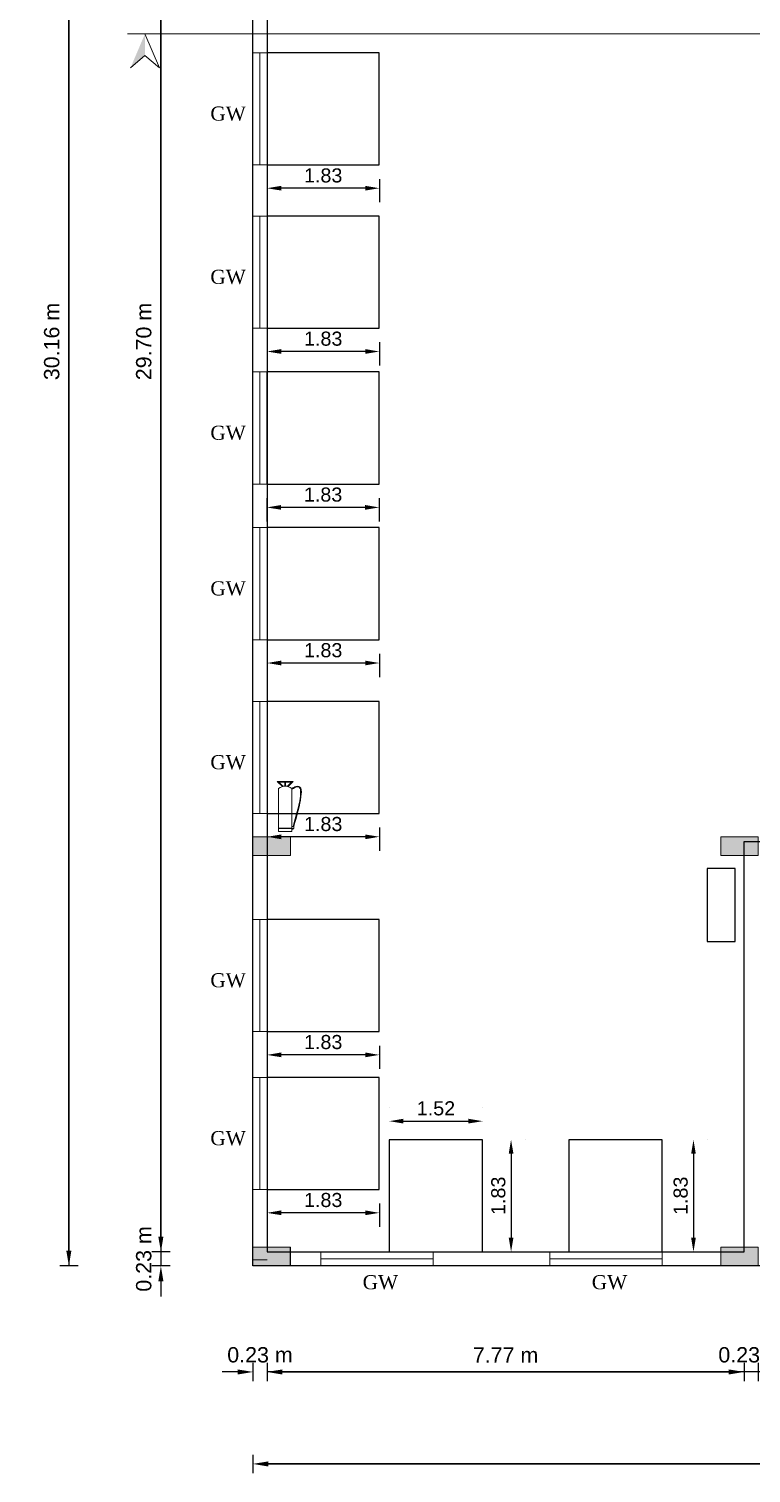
# Model space of a CAD drawing. Header units: metres. Extents: x -1561199 to -1560810, y 43748 to 43956.
# Drawn here: x -1560918.54 to -1560906.77, y 43808.43 to 43831.98 of the extents above; entities that cross this region are included whole.
import ezdxf

# ---------------------------------------------------------------- set-up
doc = ezdxf.new("R2010")
doc.units = ezdxf.units.M
doc.header["$LTSCALE"] = 750
doc.header["$MEASUREMENT"] = 0
doc.header["$PDMODE"] = 35
doc.header["$PDSIZE"] = 50
doc.linetypes.add('ACAD_ISO04W100', pattern=[30, 24, -3, 0, -3])
doc.layers.get('0').update_dxf_attribs({"lineweight": 5, "plot": 0})
doc.layers.get('Defpoints').update_dxf_attribs({"lineweight": 0})
doc.layers.add('BLK_1_COVERED_AREA', color=140, linetype='Continuous', plot=False)
for name, color, linetype in [('BLK_1_FLR_1_BLT_UP_AREA', 1, 'Continuous'), ('BLK_1_FLR_1_CARPET_AREA', 10, 'Continuous'), ('BLK_1_FLR_1_REGULAR_ROOM_1', 117, 'Continuous'), ('BLK_1_FLR_1_ROOM_1_LIGHT_VENTILATION_1', 7, 'Continuous')]:
    doc.layers.add(name, color=color, linetype=linetype)
doc.layers.add('BLK_1_FLR_1_DRINKING_WATER', color=7, linetype='Continuous', lineweight=5)
doc.layers.add('column', color=242, linetype='Continuous', lineweight=25)
doc.styles.add('S', font='swiss.ttf')
doc.styles.get("Standard").update_dxf_attribs({"font": 'arial.ttf'})
doc.dimstyles.new('METRIC', dxfattribs={"dimtxt": 0.45, "dimasz": 0.25, "dimexe": 0.15, "dimexo": 0.15, "dimgap": 0.15, "dimtad": 1, "dimzin": 0, "dimdsep": 46, "dimtxsty": 'S', "dimcen": 0, "dimclrd": 1, "dimclre": 1, "dimclrt": 5, "dimadec": 0, "dimazin": 2, "dimtfac": 1, "dimtix": 1, "dimtofl": 0, "dimtmove": 1, "dimatfit": 0, "dimfxl": 0, "dimtolj": 1, "dimtzin": 0, "dimarcsym": 0})
doc.dimstyles.new('STANDARD$0', dxfattribs={"dimscale": 0, "dimtxt": 9, "dimasz": 2, "dimexe": 2, "dimexo": 1, "dimgap": 0.5, "dimtad": 1, "dimdec": 1, "dimzin": 0, "dimdsep": 46, "dimlunit": 4, "dimtxsty": 'Standard', "dimblk1": 'ARCHTICK', "dimblk2": 'ARCHTICK', "dimsah": 1, "dimcen": 0, "dimdle": 1.5, "dimclrd": 1, "dimclre": 1, "dimclrt": 4, "dimadec": 0, "dimazin": 0, "dimtfac": 0.3, "dimtdec": 1, "dimtix": 1, "dimtmove": 0, "dimatfit": 3, "dimldrblk": 'ARCHTICK', "dimfxl": 0, "dimfrac": 2, "dimtolj": 1, "dimtzin": 0, "dimarcsym": 0})

# ---------------------------------------------------------------- blocks, each defined once
blk = doc.blocks.new('qwegwegwegwegwegwegwg')
at = {"layer": 'column', "lineweight": -2}
h = blk.add_hatch(color=256, dxfattribs=at)
h.dxf.hatch_style = 1
h.paths.add_polyline_path([(0, 0), (12, 0), (12, -24), (0, -24)])
blk.add_lwpolyline([(0, 0), (12, 0), (12, -24), (0, -24)], close=True, dxfattribs=at)
blk = doc.blocks.new('*D66')
at = {"color": 0, "lineweight": -2}
for p, q in [((-1560916.392, 43812.284), (-1560916.392, 43812.534)), ((-1560916.242, 43812.034), (-1560916.542, 43812.034)), ((-1560916.242, 43811.804), (-1560916.542, 43811.804)), ((-1560916.392, 43811.554), (-1560916.392, 43811.304))]:
    blk.add_line(p, q, dxfattribs=at)
at = {"color": 0}
for points in [[(-1560916.434, 43812.284), (-1560916.351, 43812.284), (-1560916.392, 43812.034)], [(-1560916.434, 43811.554), (-1560916.351, 43811.554), (-1560916.392, 43811.804)]]:
    blk.add_solid(points, dxfattribs=at)
at = {"layer": 'Defpoints', "color": 0}
for p in [(-1560916.392, 43812.034), (-1560914.283, 43812.034), (-1560914.892, 43811.804)]:
    blk.add_point(p, dxfattribs=at)
at = {"color": 0, "lineweight": -2, "insert": (-1560916.671, 43811.919), "char_height": 0.25, "attachment_point": 5, "rotation": 90, "style": 'S'}
blk.add_mtext('\\A1;0.23 m', dxfattribs=at)
blk = doc.blocks.new('*D67')
at = {"color": 0, "lineweight": -2}
for p, q in [((-1560916.242, 43841.731), (-1560916.542, 43841.731)), ((-1560916.392, 43812.284), (-1560916.392, 43841.481)), ((-1560916.242, 43812.034), (-1560916.542, 43812.034))]:
    blk.add_line(p, q, dxfattribs=at)
at = {"color": 0}
for points in [[(-1560916.434, 43841.481), (-1560916.351, 43841.481), (-1560916.392, 43841.731)], [(-1560916.434, 43812.284), (-1560916.351, 43812.284), (-1560916.392, 43812.034)]]:
    blk.add_solid(points, dxfattribs=at)
at = {"layer": 'Defpoints', "color": 0}
for p in [(-1560916.392, 43841.731), (-1560914.282, 43841.731), (-1560914.283, 43812.034)]:
    blk.add_point(p, dxfattribs=at)
at = {"color": 0, "lineweight": -2, "insert": (-1560916.671, 43826.882), "char_height": 0.25, "attachment_point": 5, "rotation": 90, "style": 'S'}
blk.add_mtext('\\A1;29.70 m', dxfattribs=at)
blk = doc.blocks.new('*D68')
at = {"color": 0, "lineweight": -2}
for p, q in [((-1560917.742, 43841.96), (-1560918.042, 43841.96)), ((-1560917.892, 43812.054), (-1560917.892, 43841.71)), ((-1560917.742, 43811.804), (-1560918.042, 43811.804))]:
    blk.add_line(p, q, dxfattribs=at)
at = {"color": 0}
for points in [[(-1560917.934, 43841.71), (-1560917.851, 43841.71), (-1560917.892, 43841.96)], [(-1560917.934, 43812.054), (-1560917.851, 43812.054), (-1560917.892, 43811.804)]]:
    blk.add_solid(points, dxfattribs=at)
at = {"layer": 'Defpoints', "color": 0}
for p in [(-1560917.892, 43841.96), (-1560914.662, 43841.96), (-1560914.892, 43811.804)]:
    blk.add_point(p, dxfattribs=at)
at = {"color": 0, "lineweight": -2, "insert": (-1560918.171, 43826.882), "char_height": 0.25, "attachment_point": 5, "rotation": 90, "style": 'S'}
blk.add_mtext('\\A1;30.16 m', dxfattribs=at)
blk = doc.blocks.new('*D69')
at = {"color": 0, "lineweight": -2}
for p, q in [((-1560915.142, 43810.076), (-1560915.392, 43810.076)), ((-1560914.892, 43810.226), (-1560914.892, 43809.926)), ((-1560914.662, 43810.226), (-1560914.662, 43809.926)), ((-1560914.412, 43810.076), (-1560914.162, 43810.076))]:
    blk.add_line(p, q, dxfattribs=at)
at = {"color": 0}
for points in [[(-1560915.142, 43810.117), (-1560915.142, 43810.034), (-1560914.892, 43810.076)], [(-1560914.412, 43810.117), (-1560914.412, 43810.034), (-1560914.662, 43810.076)]]:
    blk.add_solid(points, dxfattribs=at)
at = {"layer": 'Defpoints', "color": 0}
for p in [(-1560914.662, 43814.848), (-1560914.892, 43814.544), (-1560914.662, 43810.076)]:
    blk.add_point(p, dxfattribs=at)
at = {"color": 0, "lineweight": -2, "insert": (-1560914.777, 43810.354), "char_height": 0.25, "attachment_point": 5, "style": 'S'}
blk.add_mtext('\\A1;0.23 m', dxfattribs=at)
blk = doc.blocks.new('*D70')
at = {"color": 0, "lineweight": -2}
for p, q in [((-1560914.662, 43810.226), (-1560914.662, 43809.926)), ((-1560914.412, 43810.076), (-1560907.138, 43810.076)), ((-1560906.888, 43810.226), (-1560906.888, 43809.926))]:
    blk.add_line(p, q, dxfattribs=at)
at = {"color": 0}
for points in [[(-1560914.412, 43810.117), (-1560914.412, 43810.034), (-1560914.662, 43810.076)], [(-1560907.138, 43810.117), (-1560907.138, 43810.034), (-1560906.888, 43810.076)]]:
    blk.add_solid(points, dxfattribs=at)
at = {"layer": 'Defpoints', "color": 0}
for p in [(-1560914.662, 43814.848), (-1560906.888, 43814.849), (-1560906.888, 43810.076)]:
    blk.add_point(p, dxfattribs=at)
at = {"color": 0, "lineweight": -2, "insert": (-1560910.775, 43810.351), "char_height": 0.25, "attachment_point": 5, "style": 'S'}
blk.add_mtext('\\A1;7.77 m', dxfattribs=at)
blk = doc.blocks.new('*D71')
at = {"color": 0, "lineweight": -2}
for p, q in [((-1560907.138, 43810.076), (-1560907.388, 43810.076)), ((-1560906.888, 43810.226), (-1560906.888, 43809.926)), ((-1560906.658, 43810.226), (-1560906.658, 43809.926)), ((-1560906.408, 43810.076), (-1560906.158, 43810.076))]:
    blk.add_line(p, q, dxfattribs=at)
at = {"color": 0}
for points in [[(-1560907.138, 43810.117), (-1560907.138, 43810.034), (-1560906.888, 43810.076)], [(-1560906.408, 43810.117), (-1560906.408, 43810.034), (-1560906.658, 43810.076)]]:
    blk.add_solid(points, dxfattribs=at)
at = {"layer": 'Defpoints', "color": 0}
for p in [(-1560906.888, 43814.849), (-1560906.658, 43814.849), (-1560906.658, 43810.076)]:
    blk.add_point(p, dxfattribs=at)
at = {"color": 0, "lineweight": -2, "insert": (-1560906.773, 43810.354), "char_height": 0.25, "attachment_point": 5, "style": 'S'}
blk.add_mtext('\\A1;0.23 m', dxfattribs=at)
blk = doc.blocks.new('*D74')
at = {"color": 0, "lineweight": -2}
for p, q in [((-1560914.892, 43808.726), (-1560914.892, 43808.426)), ((-1560891.422, 43808.726), (-1560891.422, 43808.426)), ((-1560914.642, 43808.576), (-1560891.672, 43808.576))]:
    blk.add_line(p, q, dxfattribs=at)
at = {"color": 0}
for points in [[(-1560914.642, 43808.617), (-1560914.642, 43808.534), (-1560914.892, 43808.576)], [(-1560891.672, 43808.617), (-1560891.672, 43808.534), (-1560891.422, 43808.576)]]:
    blk.add_solid(points, dxfattribs=at)
at = {"layer": 'Defpoints', "color": 0}
for p in [(-1560914.892, 43814.544), (-1560891.422, 43814.544), (-1560891.422, 43808.576)]:
    blk.add_point(p, dxfattribs=at)
at = {"color": 0, "lineweight": -2, "insert": (-1560903.157, 43808.854), "char_height": 0.25, "attachment_point": 5, "style": 'S'}
blk.add_mtext('\\A1;23.47 m', dxfattribs=at)
blk = doc.blocks.new('DSDRFTRY')
at = {"color": 1}
for p, q in [((736.623, 117.624, -214.286), (736.527, 117.721, -214.286)), ((736.557, 117.721, -214.286), (736.527, 117.721, -214.286)), ((736.551, 116.766, -214.286), (736.551, 117.586, -214.286)), ((736.557, 117.721, -214.286), (736.828, 117.721, -214.286)), ((736.638, 117.628, -214.286), (736.557, 117.709, -214.286)), ((736.557, 117.709, -214.286), (736.671, 117.709, -214.286)), ((736.671, 117.632, -214.286), (736.671, 117.709, -214.286)), ((736.684, 117.632, -214.286), (736.684, 117.709, -214.286)), ((736.684, 117.709, -214.286), (736.798, 117.709, -214.286)), ((736.717, 117.628, -214.286), (736.798, 117.709, -214.286)), ((736.731, 117.624, -214.286), (736.828, 117.721, -214.286)), ((736.804, 117.586, -214.286), (736.804, 116.766, -214.286)), ((736.513, 116.861, -214.286), (736.551, 116.861, -214.286)), ((736.513, 116.823, -214.286), (736.513, 116.861, -214.286)), ((736.513, 116.823, -214.286), (736.526, 116.823, -214.286)), ((736.513, 116.823, -214.286), (736.519, 116.823, -214.286)), ((736.513, 116.823, -214.286), (736.516, 116.823, -214.286)), ((736.551, 116.823, -214.286), (736.513, 116.823, -214.286)), ((736.526, 116.823, -214.286), (736.526, 116.81, -214.286)), ((736.526, 116.81, -214.286), (736.539, 116.81, -214.286)), ((736.539, 116.81, -214.286), (736.539, 116.823, -214.286)), ((736.804, 116.829, -214.286), (736.551, 116.829, -214.286)), ((736.804, 116.823, -214.286), (736.551, 116.823, -214.286)), ((736.804, 116.766, -214.286), (736.551, 116.766, -214.286))]:
    blk.add_line(p, q, dxfattribs=at)
blk.add_arc((736.677, 117.436, -214.286), 0.196, 50.0538, 129.9462, dxfattribs=at)
for points, knots in [([(736.513, 116.861, -214.286), (736.395, 117.278, -214.286), (736.263, 117.742, -214.286), (736.523, 117.602, -214.286), (736.551, 117.586, -214.286)], [0, 0, 0, 0, 3.030452, 3.369076, 3.369076, 3.369076, 3.369076]), ([(736.526, 116.864, -214.286), (736.507, 116.929, -214.286), (736.489, 116.993, -214.286), (736.438, 117.181, -214.286), (736.408, 117.299, -214.286), (736.381, 117.47, -214.286), (736.378, 117.531, -214.286), (736.391, 117.591, -214.286), (736.399, 117.605, -214.286), (736.421, 117.62, -214.286), (736.435, 117.622, -214.286), (736.48, 117.611, -214.286), (736.51, 117.595, -214.286), (736.544, 117.576, -214.286), (736.545, 117.575, -214.286), (736.545, 117.575, -214.286)], [0, 0, 0, 0, 0.468639, 0.468639, 1.405917, 1.405917, 2.137486, 2.137486, 2.546212, 2.546212, 2.954939, 2.954939, 3.363666, 3.363666, 3.369076, 3.369076, 3.369076, 3.369076])]:
    blk.add_open_spline(points, degree=3, knots=knots, dxfattribs=at)
blk = doc.blocks.new('*D59')
at = {"layer": 'BLK_1_FLR_1_ROOM_1_LIGHT_VENTILATION_1', "color": 0, "lineweight": -2}
for p, q in [((-1560914.662, 43812.821), (-1560914.662, 43812.441)), ((-1560913.062, 43812.671), (-1560914.432, 43812.671)), ((-1560912.832, 43812.821), (-1560912.832, 43812.441))]:
    blk.add_line(p, q, dxfattribs=at)
at = {"layer": 'BLK_1_FLR_1_ROOM_1_LIGHT_VENTILATION_1', "color": 0}
for points in [[(-1560914.432, 43812.71), (-1560914.432, 43812.633), (-1560914.662, 43812.671)], [(-1560913.062, 43812.71), (-1560913.062, 43812.633), (-1560912.832, 43812.671)]]:
    blk.add_solid(points, dxfattribs=at)
at = {"layer": 'Defpoints', "color": 0}
for p in [(-1560914.662, 43813.051), (-1560912.832, 43813.051), (-1560914.662, 43812.671)]:
    blk.add_point(p, dxfattribs=at)
at = {"layer": 'BLK_1_FLR_1_ROOM_1_LIGHT_VENTILATION_1', "color": 0, "lineweight": -2, "insert": (-1560913.747, 43812.879), "char_height": 0.23, "attachment_point": 5, "rotation": 360}
blk.add_mtext('\\A1;1.83', dxfattribs=at)
blk = doc.blocks.new('*D340')
at = {"layer": 'BLK_1_FLR_1_ROOM_1_LIGHT_VENTILATION_1', "color": 0, "lineweight": -2}
for p, q in [((-1560910.455, 43813.864), (-1560910.455, 43813.864)), ((-1560910.685, 43813.634), (-1560910.685, 43812.264)), ((-1560910.455, 43812.034), (-1560910.455, 43812.034))]:
    blk.add_line(p, q, dxfattribs=at)
at = {"layer": 'BLK_1_FLR_1_ROOM_1_LIGHT_VENTILATION_1', "color": 0}
for points in [[(-1560910.723, 43813.634), (-1560910.646, 43813.634), (-1560910.685, 43813.864)], [(-1560910.723, 43812.264), (-1560910.646, 43812.264), (-1560910.685, 43812.034)]]:
    blk.add_solid(points, dxfattribs=at)
at = {"layer": 'Defpoints', "color": 0}
for p in [(-1560911.149, 43813.864, -1466.575), (-1560911.149, 43812.034, -1466.575), (-1560910.685, 43812.034)]:
    blk.add_point(p, dxfattribs=at)
at = {"layer": 'BLK_1_FLR_1_ROOM_1_LIGHT_VENTILATION_1', "color": 0, "lineweight": -2, "insert": (-1560910.892, 43812.949), "char_height": 0.23, "attachment_point": 5, "rotation": 90}
blk.add_mtext('\\A1;1.83', dxfattribs=at)
blk = doc.blocks.new('*D341')
at = {"layer": 'BLK_1_FLR_1_ROOM_1_LIGHT_VENTILATION_1', "color": 0, "lineweight": -2}
for p, q in [((-1560907.482, 43813.864), (-1560907.482, 43813.864)), ((-1560907.712, 43813.634), (-1560907.712, 43812.264)), ((-1560907.482, 43812.034), (-1560907.482, 43812.034))]:
    blk.add_line(p, q, dxfattribs=at)
at = {"layer": 'BLK_1_FLR_1_ROOM_1_LIGHT_VENTILATION_1', "color": 0}
for points in [[(-1560907.75, 43813.634), (-1560907.674, 43813.634), (-1560907.712, 43813.864)], [(-1560907.75, 43812.264), (-1560907.674, 43812.264), (-1560907.712, 43812.034)]]:
    blk.add_solid(points, dxfattribs=at)
at = {"layer": 'Defpoints', "color": 0}
for p in [(-1560908.221, 43813.864, -1466.575), (-1560908.221, 43812.034, -1466.575), (-1560907.712, 43812.034)]:
    blk.add_point(p, dxfattribs=at)
at = {"layer": 'BLK_1_FLR_1_ROOM_1_LIGHT_VENTILATION_1', "color": 0, "lineweight": -2, "insert": (-1560907.92, 43812.949), "char_height": 0.23, "attachment_point": 5, "rotation": 90}
blk.add_mtext('\\A1;1.83', dxfattribs=at)
blk = doc.blocks.new('*D345')
at = {"layer": 'BLK_1_FLR_1_ROOM_1_LIGHT_VENTILATION_1', "color": 0, "lineweight": -2}
for p, q in [((-1560912.669, 43814.396), (-1560912.669, 43814.396)), ((-1560911.149, 43814.396), (-1560911.149, 43814.396)), ((-1560912.439, 43814.166), (-1560911.379, 43814.166))]:
    blk.add_line(p, q, dxfattribs=at)
at = {"layer": 'BLK_1_FLR_1_ROOM_1_LIGHT_VENTILATION_1', "color": 0}
for points in [[(-1560912.439, 43814.205), (-1560912.439, 43814.128), (-1560912.669, 43814.166)], [(-1560911.379, 43814.205), (-1560911.379, 43814.128), (-1560911.149, 43814.166)]]:
    blk.add_solid(points, dxfattribs=at)
at = {"layer": 'Defpoints', "color": 0}
for p in [(-1560911.149, 43814.166), (-1560912.669, 43813.864, -1466.575), (-1560911.149, 43813.864, -1466.575)]:
    blk.add_point(p, dxfattribs=at)
at = {"layer": 'BLK_1_FLR_1_ROOM_1_LIGHT_VENTILATION_1', "color": 0, "lineweight": -2, "insert": (-1560911.909, 43814.374), "char_height": 0.23, "attachment_point": 5}
blk.add_mtext('\\A1;1.52', dxfattribs=at)
blk = doc.blocks.new('*D347')
at = {"layer": 'BLK_1_FLR_1_ROOM_1_LIGHT_VENTILATION_1', "color": 0, "lineweight": -2}
for p, q in [((-1560914.662, 43815.397), (-1560914.662, 43815.017)), ((-1560913.062, 43815.247), (-1560914.432, 43815.247)), ((-1560912.832, 43815.397), (-1560912.832, 43815.017))]:
    blk.add_line(p, q, dxfattribs=at)
at = {"layer": 'BLK_1_FLR_1_ROOM_1_LIGHT_VENTILATION_1', "color": 0}
for points in [[(-1560914.432, 43815.286), (-1560914.432, 43815.209), (-1560914.662, 43815.247)], [(-1560913.062, 43815.286), (-1560913.062, 43815.209), (-1560912.832, 43815.247)]]:
    blk.add_solid(points, dxfattribs=at)
at = {"layer": 'Defpoints', "color": 0}
for p in [(-1560914.662, 43815.627), (-1560912.832, 43815.627), (-1560914.662, 43815.247)]:
    blk.add_point(p, dxfattribs=at)
at = {"layer": 'BLK_1_FLR_1_ROOM_1_LIGHT_VENTILATION_1', "color": 0, "lineweight": -2, "insert": (-1560913.747, 43815.455), "char_height": 0.23, "attachment_point": 5, "rotation": 360}
blk.add_mtext('\\A1;1.83', dxfattribs=at)
blk = doc.blocks.new('*D348')
at = {"layer": 'BLK_1_FLR_1_ROOM_1_LIGHT_VENTILATION_1', "color": 0, "lineweight": -2}
for p, q in [((-1560914.662, 43818.953), (-1560914.662, 43818.574)), ((-1560912.832, 43818.953), (-1560912.832, 43818.574)), ((-1560913.062, 43818.804), (-1560914.432, 43818.804))]:
    blk.add_line(p, q, dxfattribs=at)
at = {"layer": 'BLK_1_FLR_1_ROOM_1_LIGHT_VENTILATION_1', "color": 0}
for points in [[(-1560914.432, 43818.842), (-1560914.432, 43818.765), (-1560914.662, 43818.804)], [(-1560913.062, 43818.842), (-1560913.062, 43818.765), (-1560912.832, 43818.804)]]:
    blk.add_solid(points, dxfattribs=at)
at = {"layer": 'Defpoints', "color": 0}
for p in [(-1560914.662, 43819.183), (-1560912.832, 43819.183), (-1560914.662, 43818.804)]:
    blk.add_point(p, dxfattribs=at)
at = {"layer": 'BLK_1_FLR_1_ROOM_1_LIGHT_VENTILATION_1', "color": 0, "lineweight": -2, "insert": (-1560913.747, 43819.011), "char_height": 0.23, "attachment_point": 5, "rotation": 360}
blk.add_mtext('\\A1;1.83', dxfattribs=at)
blk = doc.blocks.new('*D349')
at = {"layer": 'BLK_1_FLR_1_ROOM_1_LIGHT_VENTILATION_1', "color": 0, "lineweight": -2}
for p, q in [((-1560914.662, 43821.788), (-1560914.662, 43821.408)), ((-1560912.832, 43821.788), (-1560912.832, 43821.408)), ((-1560913.062, 43821.638), (-1560914.432, 43821.638))]:
    blk.add_line(p, q, dxfattribs=at)
at = {"layer": 'BLK_1_FLR_1_ROOM_1_LIGHT_VENTILATION_1', "color": 0}
for points in [[(-1560914.432, 43821.677), (-1560914.432, 43821.6), (-1560914.662, 43821.638)], [(-1560913.062, 43821.677), (-1560913.062, 43821.6), (-1560912.832, 43821.638)]]:
    blk.add_solid(points, dxfattribs=at)
at = {"layer": 'Defpoints', "color": 0}
for p in [(-1560914.662, 43822.018), (-1560912.832, 43822.018), (-1560914.662, 43821.638)]:
    blk.add_point(p, dxfattribs=at)
at = {"layer": 'BLK_1_FLR_1_ROOM_1_LIGHT_VENTILATION_1', "color": 0, "lineweight": -2, "insert": (-1560913.747, 43821.846), "char_height": 0.23, "attachment_point": 5, "rotation": 360}
blk.add_mtext('\\A1;1.83', dxfattribs=at)
blk = doc.blocks.new('*D350')
at = {"layer": 'BLK_1_FLR_1_ROOM_1_LIGHT_VENTILATION_1', "color": 0, "lineweight": -2}
for p, q in [((-1560914.664, 43824.326), (-1560914.664, 43823.946)), ((-1560913.064, 43824.176), (-1560914.434, 43824.176)), ((-1560912.834, 43824.326), (-1560912.834, 43823.946))]:
    blk.add_line(p, q, dxfattribs=at)
at = {"layer": 'BLK_1_FLR_1_ROOM_1_LIGHT_VENTILATION_1', "color": 0}
for points in [[(-1560914.434, 43824.215), (-1560914.434, 43824.138), (-1560914.664, 43824.176)], [(-1560913.064, 43824.215), (-1560913.064, 43824.138), (-1560912.834, 43824.176)]]:
    blk.add_solid(points, dxfattribs=at)
at = {"layer": 'Defpoints', "color": 0}
for p in [(-1560914.664, 43824.556), (-1560912.834, 43824.556), (-1560914.664, 43824.176)]:
    blk.add_point(p, dxfattribs=at)
at = {"layer": 'BLK_1_FLR_1_ROOM_1_LIGHT_VENTILATION_1', "color": 0, "lineweight": -2, "insert": (-1560913.749, 43824.384), "char_height": 0.23, "attachment_point": 5, "rotation": 360}
blk.add_mtext('\\A1;1.83', dxfattribs=at)
blk = doc.blocks.new('*D351')
at = {"layer": 'BLK_1_FLR_1_ROOM_1_LIGHT_VENTILATION_1', "color": 0, "lineweight": -2}
for p, q in [((-1560914.662, 43826.869), (-1560914.662, 43826.489)), ((-1560912.832, 43826.869), (-1560912.832, 43826.489)), ((-1560913.062, 43826.719), (-1560914.432, 43826.719))]:
    blk.add_line(p, q, dxfattribs=at)
at = {"layer": 'BLK_1_FLR_1_ROOM_1_LIGHT_VENTILATION_1', "color": 0}
for points in [[(-1560914.432, 43826.758), (-1560914.432, 43826.681), (-1560914.662, 43826.719)], [(-1560913.062, 43826.758), (-1560913.062, 43826.681), (-1560912.832, 43826.719)]]:
    blk.add_solid(points, dxfattribs=at)
at = {"layer": 'Defpoints', "color": 0}
for p in [(-1560914.662, 43827.099), (-1560912.832, 43827.099), (-1560914.662, 43826.719)]:
    blk.add_point(p, dxfattribs=at)
at = {"layer": 'BLK_1_FLR_1_ROOM_1_LIGHT_VENTILATION_1', "color": 0, "lineweight": -2, "insert": (-1560913.747, 43826.927), "char_height": 0.23, "attachment_point": 5, "rotation": 360}
blk.add_mtext('\\A1;1.83', dxfattribs=at)
blk = doc.blocks.new('*D352')
at = {"layer": 'BLK_1_FLR_1_ROOM_1_LIGHT_VENTILATION_1', "color": 0, "lineweight": -2}
for p, q in [((-1560914.662, 43829.531), (-1560914.662, 43829.152)), ((-1560913.062, 43829.382), (-1560914.432, 43829.382)), ((-1560912.832, 43829.531), (-1560912.832, 43829.152))]:
    blk.add_line(p, q, dxfattribs=at)
at = {"layer": 'BLK_1_FLR_1_ROOM_1_LIGHT_VENTILATION_1', "color": 0}
for points in [[(-1560914.432, 43829.42), (-1560914.432, 43829.344), (-1560914.662, 43829.382)], [(-1560913.062, 43829.42), (-1560913.062, 43829.344), (-1560912.832, 43829.382)]]:
    blk.add_solid(points, dxfattribs=at)
at = {"layer": 'Defpoints', "color": 0}
for p in [(-1560914.662, 43829.761), (-1560912.832, 43829.761), (-1560914.662, 43829.382)]:
    blk.add_point(p, dxfattribs=at)
at = {"layer": 'BLK_1_FLR_1_ROOM_1_LIGHT_VENTILATION_1', "color": 0, "lineweight": -2, "insert": (-1560913.747, 43829.589), "char_height": 0.23, "attachment_point": 5, "rotation": 360}
blk.add_mtext('\\A1;1.83', dxfattribs=at)

msp = doc.modelspace()

# ---------------------------------------------------------------- hatches: boundary and pattern name
at = {"linetype": 'Continuous'}
msp.add_hatch(color=0, dxfattribs=at).paths.add_polyline_path([(-1560916.65226, 43831.89823), (-1560916.65226, 43831.54514), (-1560916.88792, 43831.3441)])
msp.add_hatch(color=0, dxfattribs=at).paths.add_polyline_path([(-1560916.65226, 43831.89823), (-1560916.65226, 43831.54514), (-1560916.88792, 43831.3441)])

# ---------------------------------------------------------------- linework, layer by layer
at = {"color": 0, "lineweight": -2}
for p, q in [((-1560917.89224, 43841.95964, -1984.36387), (-1560917.89224, 43811.80395, -2250.09484)), ((-1560916.39224, 43841.95964, -1984.36387), (-1560916.39224, 43811.80395, -2250.09484)), ((-1560891.42224, 43810.0758, -2251.29486), (-1560914.66224, 43810.0758, -2250.49574)), ((-1560891.42224, 43808.5758, -2251.29486), (-1560914.66224, 43808.5758, -2250.49574))]:
    msp.add_line(p, q, dxfattribs=at)
at = {"color": 1}
for p, q in [((-1560914.89224, 43841.95964, -1106.17743), (-1560914.89224, 43818.79204, -1053.47317)), ((-1560914.89224, 43841.95964, -2224.94375), (-1560914.89224, 43819.00697, -1487.64479)), ((-1560914.66224, 43832.25999, -2224.94375), (-1560914.66224, 43818.70835, -1482.12279)), ((-1560914.89224, 43818.80909, -1984.36387), (-1560914.89224, 43811.80395, -2250.09484)), ((-1560914.66224, 43818.50397, -2224.94375), (-1560914.66224, 43812.10875, -2224.94375)), ((-1560914.28279, 43812.03395, -1487.64479), (-1560907.2681, 43812.03395, -1487.64479)), ((-1560914.89239, 43811.80395, -1487.64479), (-1560891.42224, 43811.80395, -1487.64479))]:
    msp.add_line(p, q, dxfattribs=at)
at = {"color": 3, "linetype": 'ACAD_ISO04W100', "ltscale": 0.1}
msp.add_line((-1560916.93491, 43831.89823, -1901.74521), (-1560888.90045, 43831.89823, -1901.74521), dxfattribs=at)
at = {"color": 0, "linetype": 'Continuous'}
for p, q in [((-1560916.4166, 43831.3441, -1901.74521), (-1560916.65226, 43831.89823, -1901.74521)), ((-1560916.65226, 43831.54514, -1901.74521), (-1560916.88849, 43831.3441, -1901.74521)), ((-1560916.4166, 43831.3441, -1901.74521), (-1560916.65226, 43831.54514, -1901.74521))]:
    msp.add_line(p, q, dxfattribs=at)
for p, q in [((-1560914.66239, 43831.59149, -1487.64479), (-1560914.89239, 43831.59149, -1487.64479)), ((-1560914.89239, 43831.59149, -1487.64479), (-1560914.89239, 43829.76149, -1487.64479)), ((-1560914.77739, 43829.76149, -1487.64479), (-1560914.77739, 43831.59149, -1487.64479)), ((-1560914.66239, 43829.76149, -1487.64479), (-1560914.66239, 43831.59149, -1487.64479)), ((-1560914.89239, 43829.76149, -1487.64479), (-1560914.66239, 43829.76149, -1487.64479)), ((-1560914.66239, 43828.92884, -1487.64479), (-1560914.89239, 43828.92884, -1487.64479)), ((-1560914.89239, 43828.92884, -1487.64479), (-1560914.89239, 43827.09884, -1487.64479)), ((-1560914.77739, 43827.09884, -1487.64479), (-1560914.77739, 43828.92884, -1487.64479)), ((-1560914.66239, 43827.09884, -1487.64479), (-1560914.66239, 43828.92884, -1487.64479)), ((-1560914.89239, 43827.09884, -1487.64479), (-1560914.66239, 43827.09884, -1487.64479)), ((-1560914.66239, 43826.38573, -1487.64479), (-1560914.89239, 43826.38573, -1487.64479)), ((-1560914.89239, 43826.38573, -1487.64479), (-1560914.89239, 43824.55573, -1487.64479)), ((-1560914.77739, 43824.55573, -1487.64479), (-1560914.77739, 43826.38573, -1487.64479)), ((-1560914.66239, 43824.55573, -1487.64479), (-1560914.66239, 43826.38573, -1487.64479)), ((-1560914.89239, 43824.55573, -1487.64479), (-1560914.66239, 43824.55573, -1487.64479)), ((-1560914.66239, 43823.84793, -1487.64479), (-1560914.89239, 43823.84793, -1487.64479)), ((-1560914.89239, 43823.84793, -1487.64479), (-1560914.89239, 43822.01793, -1487.64479)), ((-1560914.77739, 43822.01793, -1487.64479), (-1560914.77739, 43823.84793, -1487.64479)), ((-1560914.66239, 43822.01793, -1487.64479), (-1560914.66239, 43823.84793, -1487.64479)), ((-1560914.89239, 43822.01793, -1487.64479), (-1560914.66239, 43822.01793, -1487.64479)), ((-1560914.66239, 43821.01308, -1487.64479), (-1560914.89239, 43821.01308, -1487.64479)), ((-1560914.89239, 43821.01308, -1487.64479), (-1560914.89239, 43819.18308, -1487.64479)), ((-1560914.77739, 43819.18308, -1487.64479), (-1560914.77739, 43821.01308, -1487.64479)), ((-1560914.66239, 43819.18308, -1487.64479), (-1560914.66239, 43821.01308, -1487.64479)), ((-1560914.89239, 43819.18308, -1487.64479), (-1560914.66239, 43819.18308, -1487.64479)), ((-1560906.88785, 43818.49685, -1487.64479), (-1560906.88785, 43812.10908, -1487.64479)), ((-1560914.66224, 43817.45691, -2224.94375), (-1560914.89224, 43817.45691, -2224.94375)), ((-1560914.89224, 43817.45691, -2224.94375), (-1560914.89224, 43815.62691, -2224.94375)), ((-1560914.77724, 43815.62691, -2224.94375), (-1560914.77724, 43817.45691, -2224.94375)), ((-1560914.66224, 43815.62691, -2224.94375), (-1560914.66224, 43817.45691, -2224.94375)), ((-1560914.89224, 43815.62691, -2224.94375), (-1560914.66224, 43815.62691, -2224.94375)), ((-1560914.66224, 43814.88084, -2224.94375), (-1560914.89224, 43814.88084, -2224.94375)), ((-1560914.89224, 43814.88084, -2224.94375), (-1560914.89224, 43813.05084, -2224.94375)), ((-1560914.77724, 43813.05084, -2224.94375), (-1560914.77724, 43814.88084, -2224.94375)), ((-1560914.66224, 43813.05084, -2224.94375), (-1560914.66224, 43814.88084, -2224.94375)), ((-1560914.89224, 43813.05084, -2224.94375), (-1560914.66224, 43813.05084, -2224.94375)), ((-1560914.89253, 43811.90706, -723.99472), (-1560914.66253, 43811.90706, -723.99472)), ((-1560913.78537, 43811.80535, -2592.74697), (-1560913.78537, 43812.03535, -2592.74697)), ((-1560913.78537, 43812.03535, -2592.74697), (-1560911.95537, 43812.03535, -2592.74697)), ((-1560911.95537, 43811.92035, -2592.74697), (-1560913.78537, 43811.92035, -2592.74697)), ((-1560911.95537, 43812.03535, -2592.74697), (-1560911.95537, 43811.80535, -2592.74697)), ((-1560910.05107, 43811.80535, -2592.74697), (-1560910.05107, 43812.03535, -2592.74697)), ((-1560910.05107, 43812.03535, -2592.74697), (-1560908.22107, 43812.03535, -2592.74697)), ((-1560908.22107, 43811.92035, -2592.74697), (-1560910.05107, 43811.92035, -2592.74697)), ((-1560908.22107, 43812.03535, -2592.74697), (-1560908.22107, 43811.80535, -2592.74697)), ((-1560914.89239, 43811.80395, -1487.64479), (-1560891.42224, 43811.80395, -1487.64479)), ((-1560911.95537, 43811.80535, -2592.74697), (-1560913.78537, 43811.80535, -2592.74697)), ((-1560908.22107, 43811.80535, -2592.74697), (-1560910.05107, 43811.80535, -2592.74697))]:
    msp.add_line(p, q)
at = {"layer": 'BLK_1_COVERED_AREA', "color": 140, "linetype": 'Continuous', "elevation": -1487.64479}
msp.add_lwpolyline([(-1560903.86593, 43844.98424), (-1560903.86593, 43841.95964), (-1560891.42224, 43841.95964), (-1560891.42224, 43811.80395), (-1560914.89239, 43811.80395), (-1560914.89224, 43841.95964), (-1560909.15207, 43841.95964), (-1560909.15207, 43844.98424)], close=True, dxfattribs=at)
at = {"layer": 'BLK_1_FLR_1_BLT_UP_AREA', "color": 13, "linetype": 'Continuous', "elevation": -2251.29486}
msp.add_lwpolyline([(-1560903.86593, 43844.98424), (-1560903.86593, 43841.95964), (-1560891.42224, 43841.95964), (-1560891.42224, 43811.80395), (-1560914.89239, 43811.80395), (-1560914.89224, 43841.95964), (-1560909.15207, 43841.95964), (-1560909.15207, 43844.98424)], close=True, dxfattribs=at)
at = {"layer": 'BLK_1_FLR_1_CARPET_AREA', "color": 13, "linetype": 'Continuous', "elevation": -1466.575}
msp.add_lwpolyline([(-1560891.65224, 43826.63045), (-1560891.65224, 43841.73104), (-1560914.66084, 43841.73104), (-1560914.66084, 43812.03395), (-1560906.88785, 43812.03395), (-1560906.88785, 43818.72685), (-1560895.83084, 43818.72685), (-1560895.83084, 43826.63045)], close=True, dxfattribs=at)
at = {"layer": 'BLK_1_FLR_1_DRINKING_WATER', "lineweight": -2}
msp.add_lwpolyline([(-1560907.03504, 43818.2847), (-1560907.48716, 43818.2847), (-1560907.48716, 43817.09879), (-1560907.03504, 43817.09879)], close=True, dxfattribs=at)
at = {"layer": 'BLK_1_FLR_1_REGULAR_ROOM_1', "color": 2, "elevation": -1466.575}
msp.add_lwpolyline([(-1560891.65224, 43826.63045), (-1560891.65224, 43841.73104), (-1560914.66084, 43841.73104), (-1560914.66084, 43812.03395), (-1560906.88785, 43812.03395), (-1560906.88785, 43818.72685), (-1560895.83084, 43818.72685), (-1560895.83084, 43826.63045)], close=True, dxfattribs=at)
at = {"layer": 'BLK_1_FLR_1_ROOM_1_LIGHT_VENTILATION_1', "color": 2, "lineweight": -2}
for points, elevation in [([(-1560912.83224, 43829.76149), (-1560912.83224, 43831.59149), (-1560914.66224, 43831.59149), (-1560914.66224, 43829.76149)], -2224.94375), ([(-1560912.83224, 43827.09884), (-1560912.83224, 43828.92884), (-1560914.66224, 43828.92884), (-1560914.66224, 43827.09884)], -2246.01354), ([(-1560912.83379, 43824.55573), (-1560912.83379, 43826.38573), (-1560914.66379, 43826.38573), (-1560914.66379, 43824.55573)], -2246.01354), ([(-1560912.83224, 43822.01793), (-1560912.83224, 43823.84793), (-1560914.66224, 43823.84793), (-1560914.66224, 43822.01793)], -2246.01354), ([(-1560912.83224, 43819.18308), (-1560912.83224, 43821.01308), (-1560914.66224, 43821.01308), (-1560914.66224, 43819.18308)], -2224.94375), ([(-1560912.83224, 43815.62691), (-1560912.83224, 43817.45691), (-1560914.66224, 43817.45691), (-1560914.66224, 43815.62691)], -2224.94375), ([(-1560912.83224, 43813.05084), (-1560912.83224, 43814.88084), (-1560914.66224, 43814.88084), (-1560914.66224, 43813.05084)], -2224.94375), ([(-1560911.14912, 43812.03395), (-1560911.14912, 43813.86395), (-1560912.66912, 43813.86395), (-1560912.66912, 43812.03395)], -1466.575), ([(-1560908.22107, 43812.03395), (-1560908.22107, 43813.86395), (-1560909.74107, 43813.86395), (-1560909.74107, 43812.03395)], -1466.575)]:
    msp.add_lwpolyline(points, close=True, dxfattribs=dict(at, elevation=elevation))

# ---------------------------------------------------------------- block references
at = {"color": 0, "lineweight": -2, "xscale": -0.8534234103183371, "yscale": 0.8534234103183371, "zscale": 0.8534234103183371}
msp.add_blockref('DSDRFTRY', (-1560285.66903, 43719.23974, -1304.76805), dxfattribs=at)
at = {"rotation": 270}
for p, xscale, yscale, zscale in [((-1560914.28214, 43818.49685, -1487.64479), -0.025427, 0.025427, 0.025427), ((-1560906.65785, 43818.49685, -1487.64479), -0.025427, 0.025427, 0.025427), ((-1560914.28214, 43811.80395, -1487.64479), -0.025427, 0.025427, 0.025427), ((-1560914.28279, 43811.80395, -1487.64479), -0.0254, 0.0254, 0.0254), ((-1560906.65785, 43811.80395, -1487.64479), -0.025427, 0.025427, 0.025427)]:
    msp.add_blockref('qwegwegwegwegwegwegwg', p, dxfattribs=dict(at, xscale=xscale, yscale=yscale, zscale=zscale))

# ---------------------------------------------------------------- texts
at = {"char_height": 0.23, "width": 1.6153676}
for insert, attachment_point in [((-1560915.58602, 43830.71433, 416.94375), 1), ((-1560915.58602, 43828.05168, 416.94375), 1), ((-1560915.58602, 43825.50857, 416.94375), 1), ((-1560915.58602, 43822.97077, 416.94375), 1), ((-1560915.58602, 43820.13592, 416.94375), 1), ((-1560915.58602, 43816.57975, -320.35521), 1), ((-1560915.58602, 43814.00368, -320.35521), 1), ((-1560913.10417, 43811.41949, -1469.72664), 7), ((-1560909.36987, 43811.41949, -1469.72664), 7)]:
    msp.add_mtext('{\\fBookman Old Style|b0|i0|c0|p18;GW}', dxfattribs=dict(at, insert=insert, attachment_point=attachment_point))

# ---------------------------------------------------------------- dimensions: what is measured, and where the dimension line sits
at = {"color": 0, "lineweight": -2}
for base, p1, p2, picture, middle in [((-1560917.89224, 43841.95964, -1487.64479), (-1560914.89239, 43811.80395, -1487.64479), (-1560914.66224, 43841.95964, -1487.64479), '*D68', (-1560918.17072, 43826.8818, -1487.64479)), ((-1560916.39224, 43841.73104, -1487.64479), (-1560914.28279, 43812.03395, -1487.64479), (-1560914.28214, 43841.73104, -1487.64479), '*D67', (-1560916.67072, 43826.8825, -1487.64479)), ((-1560916.39224, 43812.03395, -1487.64479), (-1560914.89239, 43811.80395, -1487.64479), (-1560914.28279, 43812.03395, -1487.64479), '*D66', (-1560916.67072, 43811.91895, -1487.64479))]:
    dim = msp.add_linear_dim(base=base, p1=p1, p2=p2, angle=270, dimstyle='METRIC', override={"dimtxt": 0.25, "dimpost": ' m', "dimclrd": 0, "dimclre": 0, "dimclrt": 0}, dxfattribs=at)
    dim.commit()
    dim.dimension.update_dxf_attribs({"geometry": picture, "text_midpoint": middle})
for base, p1, p2, picture, middle in [((-1560914.66224, 43810.0758, -1487.64479), (-1560914.89224, 43814.54364, -1487.64479), (-1560914.66224, 43814.84844, -1487.64479), '*D69', (-1560914.77724, 43810.35428, -1487.64479)), ((-1560906.88785, 43810.0758, -1487.64479), (-1560914.66224, 43814.84844, -1487.64479), (-1560906.88785, 43814.84877, -1487.64479), '*D70', (-1560910.77505, 43810.35089, -1487.64479)), ((-1560906.65785, 43810.0758, -1487.64479), (-1560906.88785, 43814.84877, -1487.64479), (-1560906.65785, 43814.84877, -1487.64479), '*D71', (-1560906.77285, 43810.35428, -1487.64479)), ((-1560891.42224, 43808.5758, -1487.64479), (-1560914.89224, 43814.54364, -1487.64479), (-1560891.42224, 43814.54364, -1487.64479), '*D74', (-1560903.15724, 43808.85428, -1487.64479))]:
    dim = msp.add_linear_dim(base=base, p1=p1, p2=p2, dimstyle='METRIC', override={"dimtxt": 0.25, "dimpost": ' m', "dimclrd": 0, "dimclre": 0, "dimclrt": 0}, dxfattribs=at)
    dim.commit()
    dim.dimension.update_dxf_attribs({"geometry": picture, "text_midpoint": middle})
at = {"layer": 'BLK_1_FLR_1_ROOM_1_LIGHT_VENTILATION_1', "color": 232, "lineweight": -2}
for p1, p2, picture, middle in [((-1560912.83224, 43829.76149, -2224.94375), (-1560914.66224, 43829.76149, -2224.94375), '*D352', (-1560913.74724, 43829.58946, -2224.94375)), ((-1560912.83224, 43827.09884, -2246.01354), (-1560914.66224, 43827.09884, -2246.01354), '*D351', (-1560913.74724, 43826.9268, -2246.01354)), ((-1560912.83379, 43824.55573, -2246.01354), (-1560914.66379, 43824.55573, -2246.01354), '*D350', (-1560913.74879, 43824.38369, -2246.01354)), ((-1560912.83224, 43822.01793, -2246.01354), (-1560914.66224, 43822.01793, -2246.01354), '*D349', (-1560913.74724, 43821.84589, -2246.01354)), ((-1560912.83224, 43819.18308, -2224.94375), (-1560914.66224, 43819.18308, -2224.94375), '*D348', (-1560913.74724, 43819.01104, -2224.94375)), ((-1560912.83224, 43815.62691, -2224.94375), (-1560914.66224, 43815.62691, -2224.94375), '*D347', (-1560913.74724, 43815.45487, -2224.94375)), ((-1560912.83224, 43813.05084, -2224.94375), (-1560914.66224, 43813.05084, -2224.94375), '*D59', (-1560913.74724, 43812.8788, -2224.94375))]:
    dim = msp.add_aligned_dim(p1=p1, p2=p2, distance=0.37955, dimstyle='STANDARD$0', override={"dimscale": 1, "dimtxt": 0.23, "dimasz": 0.23, "dimexe": 0.23, "dimexo": 0.23, "dimgap": 0.09, "dimdec": 2, "dimlunit": 2, "dimsah": 0, "dimcen": 0.09, "dimdle": 0, "dimclrd": 0, "dimclre": 0, "dimclrt": 0, "dimtfac": 1, "dimtdec": 2, "dimtix": 0, "dimtofl": 0, "dimfxl": 0.23, "dimfxlon": 1, "dimfrac": 0}, dxfattribs=at)
    dim.commit()
    dim.dimension.update_dxf_attribs({"geometry": picture, "text_midpoint": middle})
dim = msp.add_linear_dim(base=(-1560911.14912, 43814.16639), p1=(-1560912.66912, 43813.86395, -1466.575), p2=(-1560911.14912, 43813.86395, -1466.575), dimstyle='STANDARD$0', override={"dimscale": 1, "dimtxt": 0.23, "dimasz": 0.23, "dimexe": 0.23, "dimexo": 0.23, "dimgap": 0.09, "dimdec": 2, "dimlunit": 2, "dimsah": 0, "dimcen": 0.09, "dimdle": 0, "dimclrd": 0, "dimclre": 0, "dimclrt": 0, "dimtfac": 1, "dimtdec": 2, "dimtix": 0, "dimtofl": 0, "dimfxl": 0.23, "dimfxlon": 1, "dimfrac": 0}, dxfattribs=at)
dim.commit()
dim.dimension.update_dxf_attribs({"geometry": '*D345', "text_midpoint": (-1560911.90912, 43814.37382)})
for base, p1, p2, picture, middle in [((-1560910.68456, 43812.03395), (-1560911.14912, 43813.86395, -1466.575), (-1560911.14912, 43812.03395, -1466.575), '*D340', (-1560910.89207, 43812.94895)), ((-1560907.71208, 43812.03395), (-1560908.22107, 43813.86395, -1466.575), (-1560908.22107, 43812.03395, -1466.575), '*D341', (-1560907.91959, 43812.94895))]:
    dim = msp.add_linear_dim(base=base, p1=p1, p2=p2, angle=90, dimstyle='STANDARD$0', override={"dimscale": 1, "dimtxt": 0.23, "dimasz": 0.23, "dimexe": 0.23, "dimexo": 0.23, "dimgap": 0.09, "dimdec": 2, "dimlunit": 2, "dimsah": 0, "dimcen": 0.09, "dimdle": 0, "dimclrd": 0, "dimclre": 0, "dimclrt": 0, "dimtfac": 1, "dimtdec": 2, "dimtix": 0, "dimtofl": 0, "dimfxl": 0.23, "dimfxlon": 1, "dimfrac": 0}, dxfattribs=at)
    dim.commit()
    dim.dimension.update_dxf_attribs({"geometry": picture, "text_midpoint": middle})

doc.saveas('drawing.dxf')
